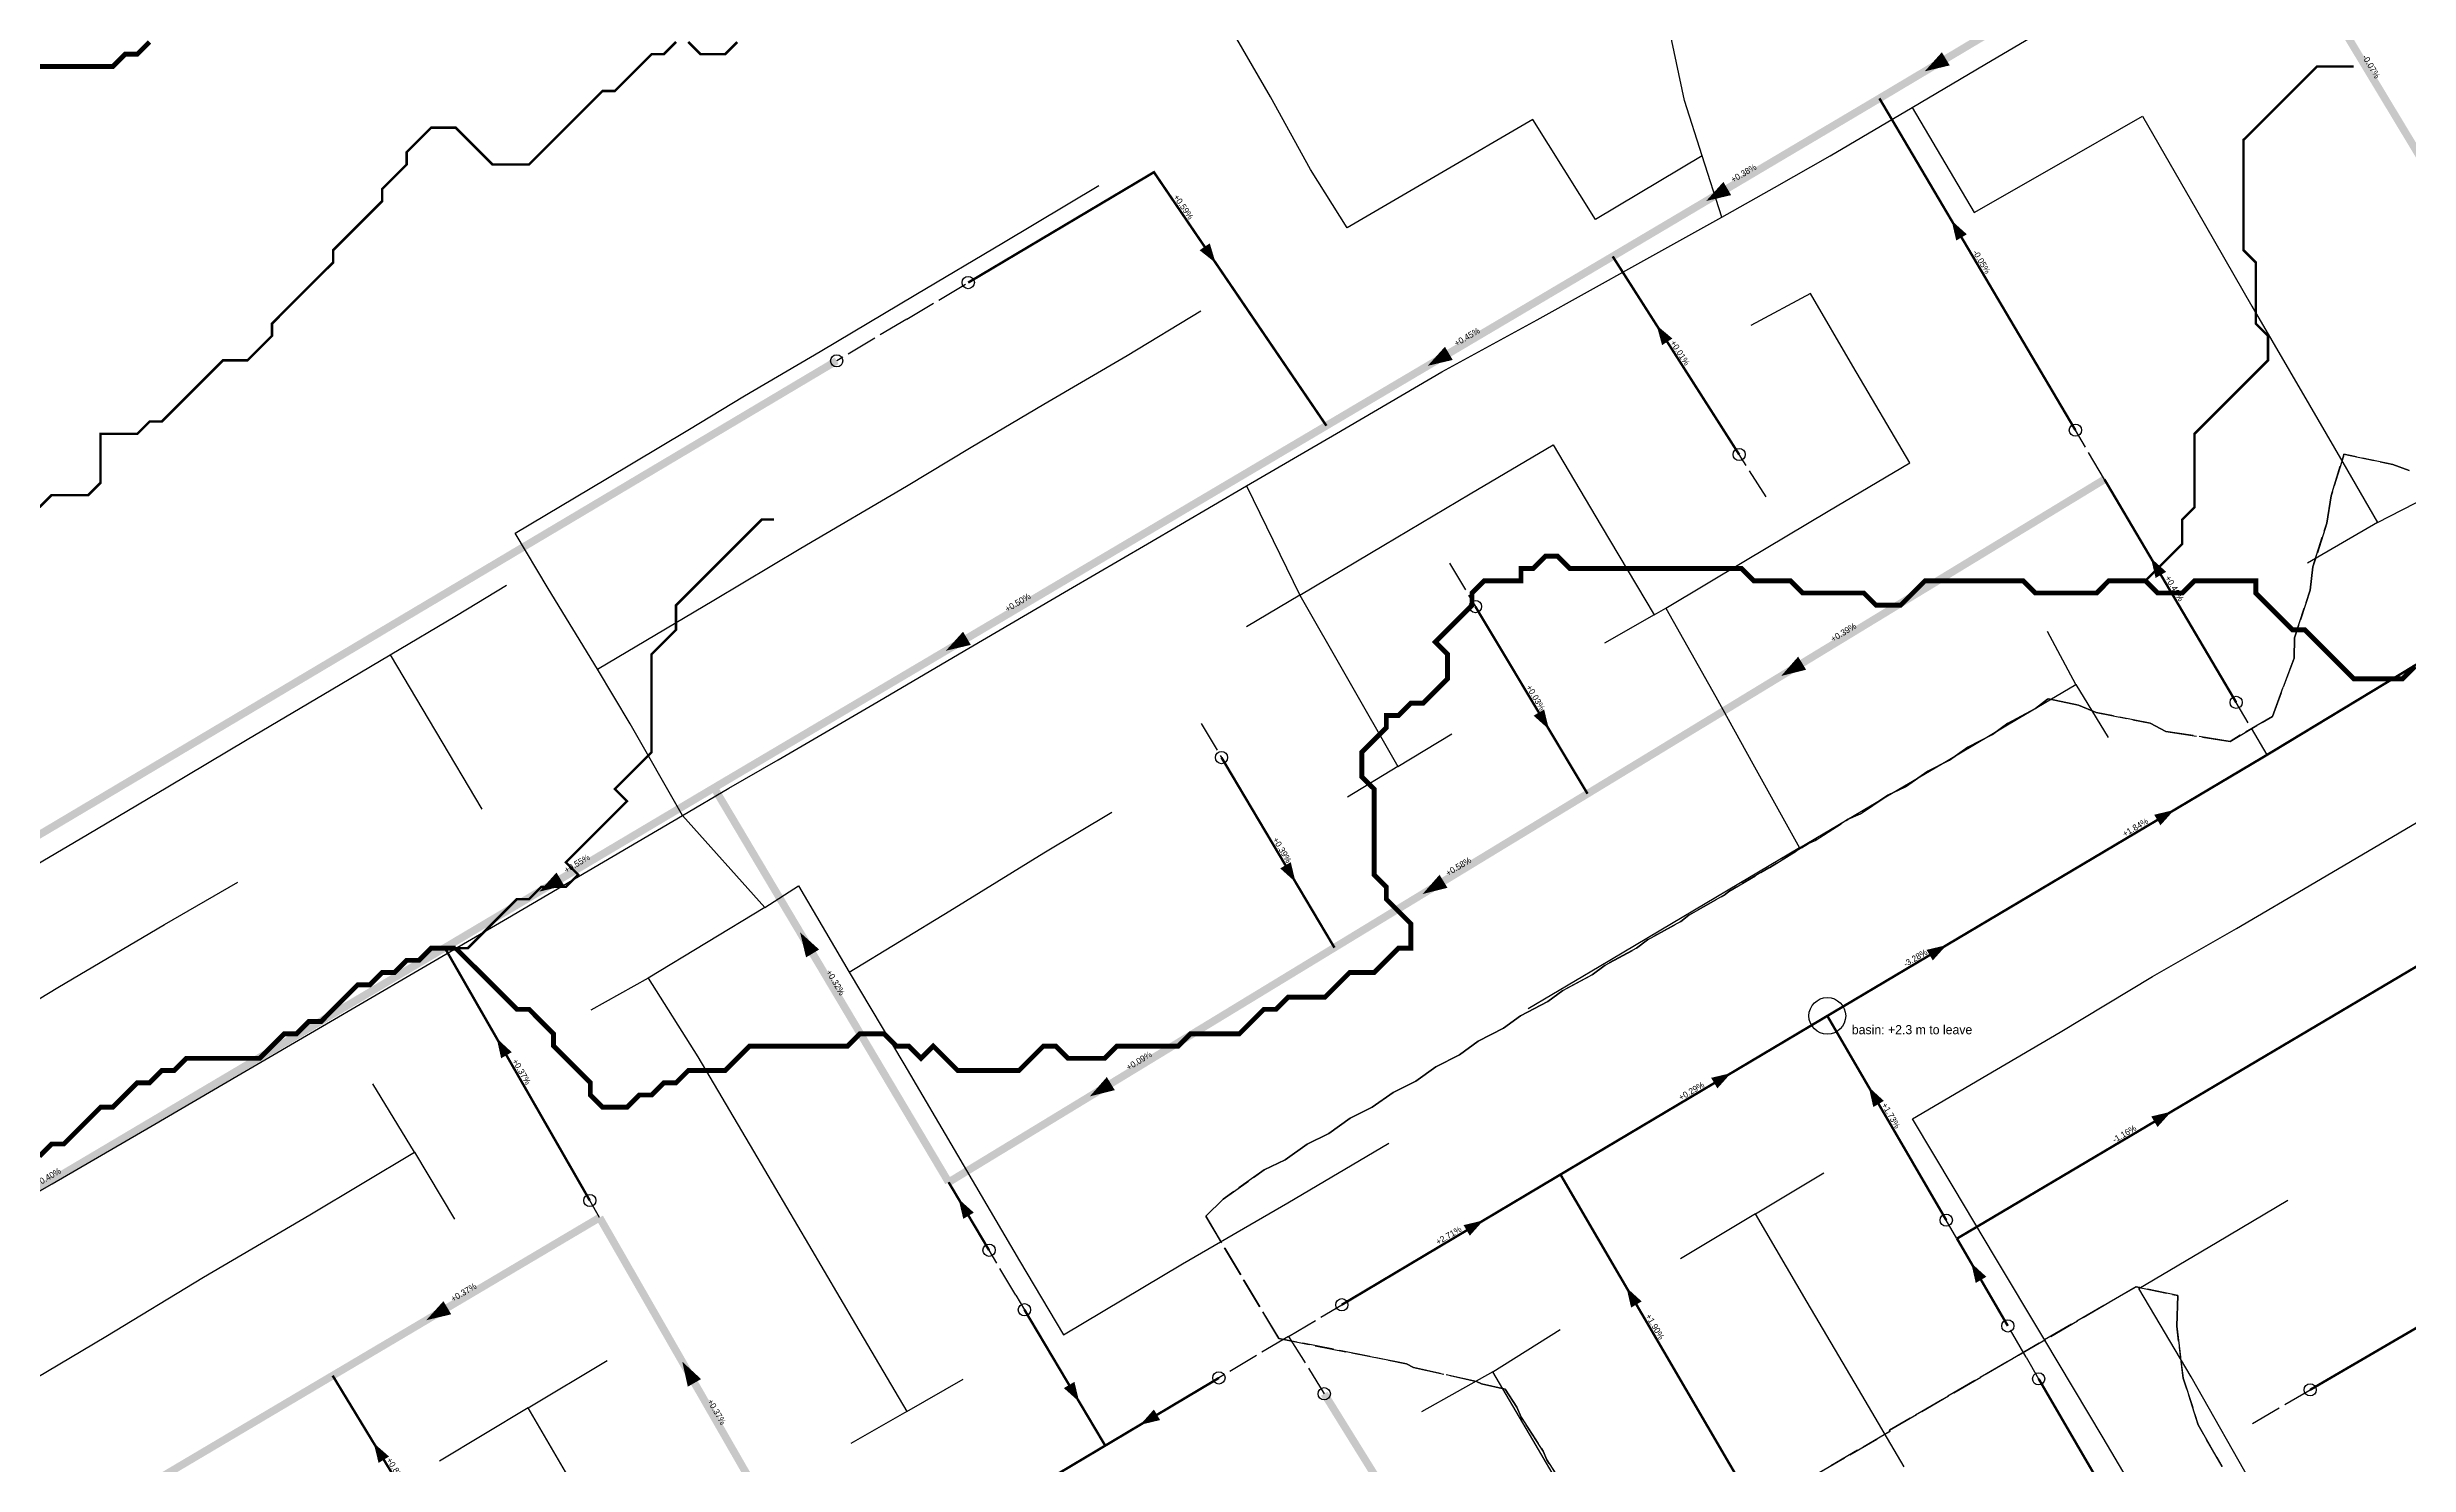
# Model space of a CAD drawing. Header units: metres. Extents: x 442821 to 452274, y 2561971 to 2571293.
# Drawn here: x 445550 to 446321, y 2566687 to 2567151 of the extents above; entities that cross this region are included whole.
import ezdxf
from ezdxf.enums import TextEntityAlignment as Align

# ---------------------------------------------------------------- set-up
doc = ezdxf.new("R2010")
doc.units = ezdxf.units.M
doc.header["$LTSCALE"] = 8
doc.linetypes.add('DASHDOT', pattern=[3.556, 2.54, -0.508, 0, -0.508])
doc.linetypes.add('DASHED', pattern=[1.524, 1.27, -0.254])
for name, color, linetype in [('A_ARROWS', 7, 'Continuous'), ('A_BASINS', 1, 'Continuous'), ('A_BRANCH', 7, 'Continuous'), ('A_BUILT_2006', 252, 'Continuous'), ('A_CATCHMENTS', 7, 'Continuous'), ('A_GRADIENT', 8, 'Continuous'), ('A_HEAD_GAP', 8, 'Continuous'), ('A_HEADS', 8, 'Continuous'), ('A_LATERAL', 7, 'Continuous'), ('A_STREAMS', 5, 'Continuous'), ('A_SUBMAIN', 7, 'Continuous')]:
    doc.layers.add(name, color=color, linetype=linetype)

msp = doc.modelspace()

# ---------------------------------------------------------------- linework, layer by layer
at = {"layer": 'A_ARROWS', "color": 1}
for points in [[(446163.25, 2567142.79), (446168.84, 2567149.03), (446171.4, 2567144.73)], [(446091.85, 2567100.42), (446097.46, 2567106.65), (446100.01, 2567102.34)], [(446172.02, 2567094.03), (446176.99, 2567089.54), (446173.55, 2567087.5)], [(445931.6, 2567080.16), (445926.35, 2567084.33), (445929.66, 2567086.58)], [(446075.67, 2567059.79), (446080.8, 2567055.47), (446077.43, 2567053.32)], [(446000.87, 2567046.56), (446006.49, 2567052.79), (446009.03, 2567048.48)], [(446237.14, 2566983.75), (446242.12, 2566979.25), (446238.67, 2566977.22)], [(445843.44, 2566953.44), (445849.06, 2566959.67), (445851.6, 2566955.36)], [(446116.36, 2566945.22), (446121.89, 2566951.51), (446124.49, 2566947.24)], [(446040.47, 2566927.75), (446035.47, 2566932.22), (446038.9, 2566934.27)], [(445710.64, 2566874.74), (445716.24, 2566880.97), (445718.8, 2566876.67)], [(445957.68, 2566877.84), (445952.69, 2566882.32), (445956.13, 2566884.36)], [(445999.19, 2566873.95), (446004.73, 2566880.24), (446007.33, 2566875.97)], [(445795.83, 2566861.4), (445802.06, 2566855.8), (445797.77, 2566853.25)], [(445696.7, 2566826.82), (445701.62, 2566822.26), (445698.15, 2566820.27)], [(445890.49, 2566807.83), (445896.03, 2566814.13), (445898.63, 2566809.86)], [(445847.59, 2566774.32), (445852.58, 2566769.84), (445849.14, 2566767.79)], [(445673.69, 2566734.67), (445679.3, 2566740.9), (445681.85, 2566736.6)], [(445757.33, 2566721.13), (445763.48, 2566715.43), (445759.14, 2566712.95)], [(445887, 2566708.01), (445882.01, 2566712.49), (445885.45, 2566714.54)], [(445906.93, 2566700.49), (445911.4, 2566705.49), (445913.45, 2566702.05)], [(445656.5, 2566694.56), (445661.53, 2566690.13), (445658.12, 2566688.05)]]:
    msp.add_solid(points, dxfattribs=at)
at = {"layer": 'A_ARROWS', "color": 2}
for points in [[(446244.74, 2566901.41), (446240.26, 2566896.42), (446238.22, 2566899.86)], [(446170.36, 2566857.24), (446165.88, 2566852.26), (446163.84, 2566855.7)], [(446099.99, 2566815.43), (446095.51, 2566810.44), (446093.46, 2566813.88)], [(446144.95, 2566810.88), (446149.9, 2566806.35), (446146.44, 2566804.34)], [(446243.79, 2566802.82), (446239.3, 2566797.83), (446237.26, 2566801.27)], [(446019.1, 2566767.3), (446014.62, 2566762.31), (446012.58, 2566765.75)], [(446178.42, 2566753.39), (446183.37, 2566748.87), (446179.91, 2566746.85)], [(446065.81, 2566745.34), (446070.77, 2566740.82), (446067.31, 2566738.8)]]:
    msp.add_solid(points, dxfattribs=at)
at = {"layer": 'A_BASINS', "color": 1}
msp.add_circle((446131.42, 2566834.12), 6, dxfattribs=at)
at = {"layer": 'A_BRANCH', "color": 1, "linetype": 'DASHED', "const_width": 0.8}
for points in [[(446212.47, 2567025.53), (446148.44, 2567133.95)], [(446264.99, 2566936.58), (446221.96, 2567009.45)], [(445727.12, 2566773.8), (445679.74, 2566856.38)]]:
    msp.add_lwpolyline(points, dxfattribs=at)
at = {"layer": 'A_BRANCH', "color": 1, "const_width": 0.8}
for points in [[(445850.75, 2567073.75), (445911.43, 2567109.83), (445967.76, 2567026.98)], [(445869.12, 2566738.09), (445895.51, 2566693.69)], [(445932.65, 2566715.81), (445895.51, 2566693.69)], [(446200.46, 2566715.52), (446271.48, 2566593.52)]]:
    msp.add_lwpolyline(points, dxfattribs=at)
at = {"layer": 'A_BRANCH', "color": 2, "const_width": 0.8}
for points in [[(446170.28, 2566767.37), (446131.42, 2566834.12)], [(445972.8, 2566739.73), (446044.24, 2566782.28)]]:
    msp.add_lwpolyline(points, dxfattribs=at)
at = {"layer": 'A_BUILT_2006', "color": 252}
for points in [[(446084.79, 2567133.27), (446076.11, 2567173.87)], [(445949.54, 2567134.51), (445934.6, 2567160.12)], [(446182.92, 2567145.04), (446203.8, 2567157.36)], [(446159.11, 2567130.99), (446182.92, 2567145.04)], [(445962.52, 2567110.73), (445949.54, 2567134.51)], [(446090.55, 2567115.18), (446084.79, 2567133.27)], [(446035.2, 2567127), (446004.56, 2567109.18)], [(446055.69, 2567094.33), (446035.2, 2567127)], [(446132.3, 2567115.17), (446159.11, 2567130.99)], [(446159.11, 2567130.99), (446179.39, 2567096.61)], [(446205.56, 2567111.59), (446234.38, 2567128.09)], [(446234.38, 2567128.09), (446252.05, 2567097.53)], [(445974.51, 2567091.7), (445962.52, 2567110.73)], [(446004.56, 2567109.18), (445974.51, 2567091.7)], [(446090.55, 2567115.18), (446055.69, 2567094.33)], [(446096.92, 2567095.17), (446090.55, 2567115.18)], [(446114.21, 2567104.81), (446132.3, 2567115.17)], [(446179.39, 2567096.61), (446205.56, 2567111.59)], [(445862.24, 2567086.87), (445893.47, 2567105.46)], [(446096.92, 2567095.17), (446114.21, 2567104.81)], [(446069.51, 2567079.89), (446096.92, 2567095.17)], [(446252.05, 2567097.53), (446270.14, 2567066.07)], [(445833.59, 2567069.82), (445862.24, 2567086.87)], [(446036.6, 2567061.53), (446069.51, 2567079.89)], [(446125.87, 2567070.18), (446106.42, 2567059.71)], [(446139.79, 2567046.47), (446125.87, 2567070.18)], [(445802.38, 2567051.25), (445833.59, 2567069.82)], [(445902.7, 2567049.93), (445926.7, 2567064.55)], [(446270.14, 2567066.07), (446288.96, 2567033.71)], [(446005.48, 2567044.56), (446036.6, 2567061.53)], [(445777.71, 2567036.75), (445802.38, 2567051.25)], [(445875.43, 2567034.07), (445902.7, 2567049.93)], [(445971.11, 2567024.47), (446005.48, 2567044.56)], [(446158.34, 2567014.87), (446139.79, 2567046.47)], [(445759.19, 2567025.54), (445777.71, 2567036.75)], [(445851.67, 2567019.94), (445875.43, 2567034.07)], [(446288.96, 2567033.71), (446299.8, 2567014.97)], [(445732.33, 2567009.56), (445759.19, 2567025.54)], [(445941.68, 2567007.29), (445971.11, 2567024.47)], [(445830.57, 2567007.25), (445851.67, 2567019.94)], [(446014.7, 2567004.72), (446041.82, 2567020.72)], [(446041.82, 2567020.72), (446057.56, 2566994.22)], [(445702.7, 2566991.92), (445732.33, 2567009.56)], [(446131.71, 2566999.02), (446158.34, 2567014.87)], [(446299.8, 2567014.97), (446311.15, 2566995.35)], [(446311.15, 2566995.35), (446343.79, 2567012.15)], [(445796.05, 2566987.01), (445830.57, 2567007.25)], [(445909.3, 2566988.36), (445941.68, 2567007.29)], [(445941.68, 2567007.29), (445959.12, 2566971.64)], [(445986.57, 2566987.98), (446014.7, 2567004.72)], [(446057.56, 2566994.22), (446074.82, 2566965.15)], [(446104.74, 2566982.96), (446131.71, 2566999.02)], [(446311.15, 2566995.35), (446288.28, 2566982.07)], [(445713.48, 2566973.76), (445702.7, 2566991.92)], [(445767.63, 2566970.01), (445796.05, 2566987.01)], [(445883.54, 2566973.3), (445909.3, 2566988.36)], [(445959.12, 2566971.64), (445986.57, 2566987.98)], [(446078.65, 2566967.36), (446104.74, 2566982.96)], [(445683.53, 2566965), (445699.87, 2566974.85)], [(445729.65, 2566947.39), (445713.48, 2566973.76)], [(445729.65, 2566947.39), (445767.63, 2566970.01)], [(445850.98, 2566954.26), (445883.54, 2566973.3)], [(445959.12, 2566971.64), (445941.63, 2566961.29)], [(445959.12, 2566971.64), (445974.28, 2566945.12)], [(445661.88, 2566952.15), (445683.53, 2566965)], [(446074.82, 2566965.15), (446058.66, 2566955.89)], [(446074.82, 2566965.15), (446078.65, 2566967.36)], [(446078.65, 2566967.36), (446095.03, 2566938.38)], [(446212.59, 2566942.39), (446203.33, 2566959.76)], [(445642.64, 2566940.72), (445661.88, 2566952.15)], [(445661.88, 2566952.15), (445676.68, 2566927.16)], [(445740.35, 2566929.6), (445729.65, 2566947.39)], [(445819.99, 2566936.14), (445850.98, 2566954.26)], [(445615.19, 2566924.42), (445642.64, 2566940.72)], [(445974.28, 2566945.12), (445991.15, 2566915.61)], [(446193.78, 2566931.26), (446212.59, 2566942.39)], [(446212.59, 2566942.39), (446223.17, 2566925.12)], [(445788.71, 2566917.85), (445819.99, 2566936.14)], [(446095.03, 2566938.38), (446107.05, 2566916.47)], [(446170.36, 2566917.41), (446193.78, 2566931.26)], [(445589.24, 2566909.01), (445615.19, 2566924.42)], [(445676.68, 2566927.16), (445691.83, 2566901.72)], [(445757.38, 2566899.64), (445740.35, 2566929.6)], [(445991.15, 2566915.61), (446008.75, 2566926.3)], [(445772.54, 2566908.58), (445788.71, 2566917.85)], [(446107.05, 2566916.47), (446122.37, 2566889.02)], [(446145.57, 2566902.74), (446170.36, 2566917.41)], [(445563, 2566893.43), (445589.24, 2566909.01)], [(445757.38, 2566899.64), (445772.54, 2566908.58)], [(445991.15, 2566915.61), (445974.67, 2566905.6)], [(446313.94, 2566891.46), (446343.19, 2566908.66)], [(445875.4, 2566887.37), (445897.62, 2566900.75)], [(446122.37, 2566889.02), (446145.57, 2566902.74)], [(445533.74, 2566876.17), (445563, 2566893.43)], [(445731.63, 2566884.48), (445757.38, 2566899.64)], [(445757.38, 2566899.64), (445784.28, 2566869.57)], [(445844.7, 2566868.46), (445875.4, 2566887.37)], [(446122.37, 2566889.02), (446102.55, 2566877.27)], [(446290.64, 2566877.76), (446313.94, 2566891.46)], [(445588.2, 2566864.02), (445612.17, 2566877.81)], [(445700.21, 2566866.11), (445731.63, 2566884.48)], [(446102.55, 2566877.27), (446080.56, 2566864.24)], [(446265.08, 2566862.73), (446290.64, 2566877.76)], [(445784.28, 2566869.57), (445746.22, 2566846.43)], [(445784.28, 2566869.57), (445795.28, 2566876.57)], [(445795.28, 2566876.57), (445811.88, 2566848.46)], [(445553.38, 2566843.42), (445588.2, 2566864.02)], [(445669.64, 2566848.23), (445700.21, 2566866.11)], [(445811.88, 2566848.46), (445844.7, 2566868.46)], [(446080.56, 2566864.24), (446056.88, 2566850.2)], [(446237.7, 2566846.96), (446265.08, 2566862.73)], [(445639.84, 2566830.78), (445669.64, 2566848.23)], [(445746.22, 2566846.43), (445727.45, 2566836)], [(445746.22, 2566846.43), (445762.42, 2566820.71)], [(445811.88, 2566848.46), (445829.68, 2566818.44)], [(446056.88, 2566850.2), (446033.69, 2566836.46)], [(446207.46, 2566828.85), (446237.7, 2566846.96)], [(445522.71, 2566824.88), (445553.38, 2566843.42)], [(445613.14, 2566815.2), (445639.84, 2566830.78)], [(446183.49, 2566814.76), (446207.46, 2566828.85)], [(445762.42, 2566820.71), (445780.6, 2566789.87)], [(445829.68, 2566818.44), (445847.24, 2566788.56)], [(445583.69, 2566797.98), (445613.14, 2566815.2)], [(445669.83, 2566789.55), (445656.27, 2566811.92)], [(446159.24, 2566800.5), (446183.49, 2566814.76)], [(446172.85, 2566777.74), (446159.24, 2566800.5)], [(445551.51, 2566779.25), (445583.69, 2566797.98)], [(445955.22, 2566773.06), (445988.13, 2566792.54)], [(445635.63, 2566769.14), (445669.83, 2566789.55)], [(445669.83, 2566789.55), (445682.96, 2566767.73)], [(445780.6, 2566789.87), (445798.54, 2566759.47)], [(445847.24, 2566788.56), (445867.48, 2566754.05)], [(445516.83, 2566759.67), (445551.51, 2566779.25)], [(446107.93, 2566769.41), (446130.28, 2566782.85)], [(446186.05, 2566755.64), (446172.85, 2566777.74)], [(445920.8, 2566753.13), (445955.22, 2566773.06)], [(446107.93, 2566769.41), (446083.46, 2566754.69)], [(446124.87, 2566740.6), (446107.93, 2566769.41)], [(446258.76, 2566760.16), (446281.88, 2566773.88)], [(445600.9, 2566748.76), (445635.63, 2566769.14)], [(445798.54, 2566759.47), (445813.96, 2566733.32)], [(445867.48, 2566754.05), (445881.93, 2566729.85)], [(446202.15, 2566728.69), (446186.05, 2566755.64)], [(446233.19, 2566745), (446258.76, 2566760.16)], [(445568.99, 2566729.36), (445600.9, 2566748.76)], [(445881.93, 2566729.85), (445920.8, 2566753.13)], [(446141.58, 2566712.16), (446124.87, 2566740.6)], [(446250.26, 2566716.14), (446233.19, 2566745)], [(445813.96, 2566733.32), (445830.73, 2566704.89)], [(446022.15, 2566717.8), (446044.13, 2566731.69)], [(445538.42, 2566711.11), (445568.99, 2566729.36)], [(446221.56, 2566696.2), (446202.15, 2566728.69)], [(445706.94, 2566705.99), (445732.82, 2566721.48)], [(445830.73, 2566704.89), (445849.12, 2566715.43)], [(446022.15, 2566717.8), (445998.88, 2566704.71)], [(446035.19, 2566695.61), (446022.15, 2566717.8)], [(446271.54, 2566678.72), (446250.26, 2566716.14)], [(446156.48, 2566686.81), (446141.58, 2566712.16)], [(445706.94, 2566705.99), (445678, 2566688.66)], [(445719.97, 2566683.77), (445706.94, 2566705.99)], [(445830.73, 2566704.89), (445812.35, 2566694.35)], [(446048.63, 2566672.74), (446035.19, 2566695.61)], [(446238.66, 2566667.28), (446221.56, 2566696.2)]]:
    msp.add_lwpolyline(points, dxfattribs=at)
at = {"layer": 'A_CATCHMENTS', "color": 2, "linetype": 'DASHED'}
for points in [[(446047.17, 2566677.58), (446039.8, 2566689.1), (446038.58, 2566691.91), (446031.43, 2566702.95), (446029.98, 2566706.24), (446026.13, 2566712.12), (446018.42, 2566713.93), (446016.78, 2566714.63), (446016.78, 2566714.63), (445996.26, 2566719.23), (445993.96, 2566720.45), (445952.18, 2566728.69), (445928.33, 2566768.72), (445934.02, 2566774.28), (445947.44, 2566783.77), (445954.27, 2566787.09), (445961.48, 2566792.22), (445968.51, 2566795.67), (445975.53, 2566800.67), (445982.76, 2566804.25), (445989.57, 2566809.13), (445997.01, 2566812.82), (446003.51, 2566817.5), (446011.26, 2566821.4), (446017.33, 2566825.82), (446025.66, 2566830.06), (446031.16, 2566834.12), (446040.14, 2566838.78), (446044.99, 2566842.42), (446054.62, 2566847.51), (446058.82, 2566850.72), (446069.09, 2566856.25), (446072.66, 2566859.01), (446083.56, 2566864.99), (446086.13, 2566867.01), (446098.01, 2566873.78), (446099.21, 2566874.76), (446112.3, 2566882.51), (446112.62, 2566882.64), (446125.26, 2566890.46), (446127.42, 2566891.39), (446138.24, 2566898.38), (446142.21, 2566900.19), (446151.24, 2566906.27), (446156.98, 2566909.01), (446164.26, 2566914.12), (446171.36, 2566917.68), (446177.3, 2566921.95), (446185.4, 2566926.13), (446190.34, 2566929.77), (446199.43, 2566934.59), (446203.39, 2566937.57), (446203.64, 2566937.71), (446213.49, 2566935.65), (446219.28, 2566933.25), (446236.89, 2566929.81), (446241.98, 2566927.1), (446262.98, 2566923.83), (446276.83, 2566932.01), (446283.95, 2566951.07), (446284.06, 2566957.66), (446289.19, 2566973.23), (446290.08, 2566980.88), (446294.58, 2566995.15), (446296.02, 2567004.04), (446300, 2567017.01), (446300.13, 2567017.71), (446316.19, 2567014.29), (446321.46, 2567012.37)], [(446260.37, 2566686.87), (446252.6, 2566700.5), (446247.67, 2566715.77), (446245.58, 2566732.71), (446245.98, 2566742.7), (446232.27, 2566745.6), (446151.73, 2566698.72), (446151.86, 2566698.33), (446065.09, 2566647.66)]]:
    msp.add_lwpolyline(points, dxfattribs=at)
at = {"layer": 'A_CATCHMENTS', "color": 1, "linetype": 'DASHED'}
for points in [[(446321.46, 2567012.37), (446316.19, 2567014.29), (446300.13, 2567017.71), (446300, 2567017.01), (446296.02, 2567004.04), (446294.58, 2566995.15), (446290.08, 2566980.88), (446289.19, 2566973.23), (446284.06, 2566957.66), (446283.95, 2566951.07), (446276.83, 2566932.01), (446262.98, 2566923.83), (446241.98, 2566927.1), (446236.89, 2566929.81), (446219.28, 2566933.25), (446213.49, 2566935.65), (446203.64, 2566937.71), (446203.39, 2566937.57), (446199.43, 2566934.59), (446190.34, 2566929.77), (446185.4, 2566926.13), (446177.3, 2566921.95), (446171.36, 2566917.68), (446164.26, 2566914.12), (446156.98, 2566909.01), (446151.24, 2566906.27), (446142.21, 2566900.19), (446138.24, 2566898.38), (446127.42, 2566891.39), (446125.26, 2566890.46), (446112.62, 2566882.64), (446112.3, 2566882.51), (446099.21, 2566874.76), (446098.01, 2566873.78), (446086.13, 2566867.01), (446083.56, 2566864.99), (446072.66, 2566859.01), (446069.09, 2566856.25), (446058.82, 2566850.72), (446054.62, 2566847.51), (446044.99, 2566842.42), (446040.14, 2566838.78), (446031.16, 2566834.12), (446025.66, 2566830.06), (446017.33, 2566825.82), (446011.26, 2566821.4), (446003.51, 2566817.5), (445997.01, 2566812.82), (445989.57, 2566809.13), (445982.76, 2566804.25), (445975.53, 2566800.67), (445968.51, 2566795.67), (445961.48, 2566792.22), (445954.27, 2566787.09), (445947.44, 2566783.77), (445934.02, 2566774.28), (445928.33, 2566768.72), (445952.18, 2566728.69), (445993.96, 2566720.45), (445996.26, 2566719.23), (446016.78, 2566714.63), (446018.42, 2566713.93), (446026.13, 2566712.12), (446029.98, 2566706.24), (446031.43, 2566702.95), (446038.58, 2566691.91), (446039.8, 2566689.1), (446047.17, 2566677.58)], [(446065.09, 2566647.66), (446151.86, 2566698.33), (446151.73, 2566698.72), (446232.27, 2566745.6), (446245.98, 2566742.7), (446245.58, 2566732.71), (446247.67, 2566715.77), (446252.6, 2566700.5), (446260.37, 2566686.87)]]:
    msp.add_lwpolyline(points, dxfattribs=at)
at = {"layer": 'A_HEAD_GAP', "color": 8, "linetype": 'DASHED'}
for points in [[(445830.7, 2567061.83), (445850.75, 2567073.75)], [(445830.7, 2567061.83), (445807.78, 2567048.2)], [(446221.96, 2567009.45), (446212.47, 2567025.53)], [(446111.46, 2567003.71), (446102.61, 2567017.58)], [(446007.96, 2566982.02), (446016.44, 2566967.88)], [(446275.11, 2566919.44), (446264.99, 2566936.58)], [(445926.87, 2566929.71), (445933.5, 2566918.54)], [(445730.32, 2566768.21), (445727.12, 2566773.8)], [(446173.78, 2566761.35), (446170.28, 2566767.37)], [(445866.28, 2566742.88), (445857.56, 2566757.55)], [(445866.28, 2566742.88), (445869.12, 2566738.09)], [(445955.44, 2566729.39), (445972.8, 2566739.73)], [(446196.33, 2566722.62), (446190.4, 2566732.8)], [(445955.44, 2566729.39), (445932.65, 2566715.81)], [(445955.44, 2566729.39), (445967.07, 2566710.64)], [(446196.33, 2566722.62), (446200.46, 2566715.52)], [(446270.31, 2566700.94), (446289.16, 2566711.93)]]:
    msp.add_lwpolyline(points, dxfattribs=at)
at = {"layer": 'A_HEADS', "color": 1}
for centre in [(445850.75, 2567073.75), (445807.78, 2567048.2), (446212.47, 2567025.53), (446102.61, 2567017.58), (446016.44, 2566967.88), (446264.99, 2566936.58), (445933.5, 2566918.54), (445727.12, 2566773.8), (445857.56, 2566757.55), (445869.12, 2566738.09), (445932.65, 2566715.81), (446200.46, 2566715.52), (445967.07, 2566710.64)]:
    msp.add_circle(centre, 2, dxfattribs=at)
at = {"layer": 'A_HEADS', "color": 2}
for centre in [(446170.28, 2566767.37), (445972.8, 2566739.73), (446190.4, 2566732.8), (446289.16, 2566711.93)]:
    msp.add_circle(centre, 2, dxfattribs=at)
at = {"layer": 'A_LATERAL', "color": 1, "linetype": 'DASHED', "const_width": 0.8}
for points in [[(446102.61, 2567017.58), (446061.3, 2567082.31)], [(446016.44, 2566967.88), (446053.07, 2566906.72)], [(445933.5, 2566918.54), (445970.39, 2566856.43)]]:
    msp.add_lwpolyline(points, dxfattribs=at)
at = {"layer": 'A_LATERAL', "color": 2, "linetype": 'DASHDOT', "const_width": 0.8}
for points in [[(446275.11, 2566919.44), (446397.98, 2566993.77)], [(446131.42, 2566834.12), (446190.59, 2566869.25)], [(446173.78, 2566761.35), (446284.72, 2566827.06)]]:
    msp.add_lwpolyline(points, dxfattribs=at)
at = {"layer": 'A_LATERAL', "color": 2, "const_width": 0.8}
for points in [[(446190.59, 2566869.25), (446275.11, 2566919.44)], [(446284.72, 2566827.06), (446408.46, 2566900.34)], [(446289.16, 2566711.93), (446462.36, 2566812.89)], [(446103.21, 2566681.29), (446044.24, 2566782.28)], [(446190.4, 2566732.8), (446173.78, 2566761.35)]]:
    msp.add_lwpolyline(points, dxfattribs=at)
at = {"layer": 'A_LATERAL', "color": 2, "linetype": 'DASHED', "const_width": 0.8}
msp.add_lwpolyline([(446044.24, 2566782.28), (446131.42, 2566834.12)], dxfattribs=at)
at = {"layer": 'A_LATERAL', "color": 1, "const_width": 0.8}
for points in [[(445857.56, 2566757.55), (445844.35, 2566779.77)], [(445681.77, 2566653), (445643.11, 2566716.57)], [(445895.51, 2566693.69), (445885.68, 2566687.84), (445874.68, 2566681.29), (445804.06, 2566639.67)]]:
    msp.add_lwpolyline(points, dxfattribs=at)
at = {"layer": 'A_STREAMS', "color": 5}
for points, const_width in [([(445583.28, 2567152.38), (445579.28, 2567148.38), (445575.28, 2567148.38), (445571.28, 2567144.37), (445567.28, 2567144.37), (445563.28, 2567144.37), (445559.28, 2567144.37), (445555.28, 2567144.37), (445551.28, 2567144.37), (445547.28, 2567144.37)], 1.6), ([(445755.3, 2567152.38), (445751.3, 2567148.38), (445747.3, 2567148.38), (445743.3, 2567144.37), (445739.3, 2567140.37), (445735.3, 2567136.37), (445731.3, 2567136.37), (445727.3, 2567132.37), (445723.3, 2567128.37), (445719.3, 2567124.37), (445715.3, 2567120.37), (445711.3, 2567116.36), (445707.3, 2567112.36), (445703.3, 2567112.36), (445699.3, 2567112.36), (445695.3, 2567112.36), (445691.3, 2567116.36), (445687.29, 2567120.37), (445683.29, 2567124.37), (445679.29, 2567124.37), (445675.29, 2567124.37), (445671.29, 2567120.37), (445667.29, 2567116.36), (445667.29, 2567112.36), (445663.29, 2567108.36), (445659.29, 2567104.36), (445659.29, 2567100.36), (445655.29, 2567096.36), (445651.29, 2567092.36), (445647.29, 2567088.35), (445643.29, 2567084.35), (445643.29, 2567080.35), (445639.29, 2567076.35), (445635.29, 2567072.35), (445631.29, 2567068.35), (445627.29, 2567064.35), (445623.29, 2567060.34), (445623.29, 2567056.34), (445619.29, 2567052.34), (445615.28, 2567048.34), (445611.28, 2567048.34), (445607.28, 2567048.34), (445603.28, 2567044.34), (445599.28, 2567040.34), (445595.28, 2567036.34), (445591.28, 2567032.33), (445587.28, 2567028.33), (445583.28, 2567028.33), (445579.28, 2567024.33), (445575.28, 2567024.33), (445571.28, 2567024.33), (445567.28, 2567024.33), (445567.28, 2567020.33), (445567.28, 2567016.33), (445567.28, 2567012.33), (445567.28, 2567008.33), (445563.28, 2567004.32), (445559.28, 2567004.32), (445555.28, 2567004.32), (445551.28, 2567004.32), (445547.28, 2567000.32)], 0.8), ([(445775.31, 2567152.38), (445771.31, 2567148.38), (445767.31, 2567148.38), (445763.31, 2567148.38), (445759.3, 2567152.38)], 0.8), ([(446303.38, 2567144.37), (446299.38, 2567144.37), (446295.38, 2567144.37), (446291.38, 2567144.37), (446287.38, 2567140.37), (446283.38, 2567136.37), (446279.38, 2567132.37), (446275.38, 2567128.37), (446271.38, 2567124.37), (446267.37, 2567120.37), (446267.37, 2567116.36), (446267.37, 2567112.36), (446267.37, 2567108.36), (446267.37, 2567104.36), (446267.37, 2567100.36), (446267.37, 2567096.36), (446267.37, 2567092.36), (446267.37, 2567088.35), (446267.37, 2567084.35), (446271.38, 2567080.35), (446271.38, 2567076.35), (446271.38, 2567072.35), (446271.38, 2567068.35), (446271.38, 2567064.35), (446271.38, 2567060.34), (446275.38, 2567056.34), (446275.38, 2567052.34), (446275.38, 2567048.34), (446271.38, 2567044.34), (446267.37, 2567040.34), (446263.37, 2567036.34), (446259.37, 2567032.33), (446255.37, 2567028.33), (446251.37, 2567024.33), (446251.37, 2567020.33), (446251.37, 2567016.33), (446251.37, 2567012.33), (446251.37, 2567008.33), (446251.37, 2567004.32), (446251.37, 2567000.32), (446247.37, 2566996.32), (446247.37, 2566992.32), (446247.37, 2566988.32), (446243.37, 2566984.32), (446239.37, 2566980.32), (446235.37, 2566976.32)], 0.8), ([(445787.31, 2566996.32), (445783.31, 2566996.32), (445779.31, 2566992.32), (445775.31, 2566988.32), (445771.31, 2566984.32), (445767.31, 2566980.32), (445763.31, 2566976.32), (445759.3, 2566972.31), (445755.3, 2566968.31), (445755.3, 2566964.31), (445755.3, 2566960.31), (445751.3, 2566956.31), (445747.3, 2566952.31), (445747.3, 2566948.31), (445747.3, 2566944.3), (445747.3, 2566940.3), (445747.3, 2566936.3), (445747.3, 2566932.3), (445747.3, 2566928.3), (445747.3, 2566924.3), (445747.3, 2566920.3), (445743.3, 2566916.29), (445739.3, 2566912.29), (445735.3, 2566908.29), (445739.3, 2566904.29), (445735.3, 2566900.29), (445731.3, 2566896.29), (445727.3, 2566892.29), (445723.3, 2566888.28), (445719.3, 2566884.28), (445723.3, 2566880.28), (445719.3, 2566876.28), (445715.3, 2566876.28), (445711.3, 2566876.28), (445707.3, 2566872.28), (445703.3, 2566872.28), (445699.3, 2566868.28), (445695.3, 2566864.28), (445691.3, 2566860.27), (445687.29, 2566856.27), (445683.29, 2566856.27)], 0.8), ([(446235.37, 2566976.32), (446231.37, 2566976.32), (446227.37, 2566976.32), (446223.37, 2566976.32), (446219.37, 2566972.31), (446215.37, 2566972.31), (446211.37, 2566972.31), (446207.37, 2566972.31), (446203.37, 2566972.31), (446199.37, 2566972.31), (446195.36, 2566976.32), (446191.36, 2566976.32), (446187.36, 2566976.32), (446183.36, 2566976.32), (446179.36, 2566976.32), (446175.36, 2566976.32), (446171.36, 2566976.32), (446167.36, 2566976.32), (446163.36, 2566976.32), (446159.36, 2566972.31), (446155.36, 2566968.31), (446151.36, 2566968.31), (446147.36, 2566968.31), (446143.36, 2566972.31), (446139.36, 2566972.31), (446135.36, 2566972.31), (446131.36, 2566972.31), (446127.36, 2566972.31), (446123.35, 2566972.31), (446119.35, 2566976.32), (446115.35, 2566976.32), (446111.35, 2566976.32), (446107.35, 2566976.32), (446103.35, 2566980.32), (446099.35, 2566980.32), (446095.35, 2566980.32), (446091.35, 2566980.32), (446087.35, 2566980.32), (446083.35, 2566980.32), (446079.35, 2566980.32), (446075.35, 2566980.32), (446071.35, 2566980.32), (446067.35, 2566980.32), (446063.35, 2566980.32), (446059.35, 2566980.32), (446055.35, 2566980.32), (446051.34, 2566980.32), (446047.34, 2566980.32), (446043.34, 2566984.32), (446039.34, 2566984.32), (446035.34, 2566980.32), (446031.34, 2566980.32), (446031.34, 2566976.32), (446027.34, 2566976.32), (446023.34, 2566976.32), (446019.34, 2566976.32), (446015.34, 2566972.31), (446015.34, 2566968.31), (446011.34, 2566964.31), (446007.34, 2566960.31), (446003.34, 2566956.31), (446007.34, 2566952.31), (446007.34, 2566948.31), (446007.34, 2566944.3), (446003.34, 2566940.3), (445999.34, 2566936.3), (445995.34, 2566936.3), (445991.34, 2566932.3), (445987.34, 2566932.3), (445987.34, 2566928.3), (445983.34, 2566924.3), (445979.33, 2566920.3), (445979.33, 2566916.29), (445979.33, 2566912.29), (445983.34, 2566908.29), (445983.34, 2566904.29), (445983.34, 2566900.29), (445983.34, 2566896.29), (445983.34, 2566892.29), (445983.34, 2566888.28), (445983.34, 2566884.28), (445983.34, 2566880.28), (445987.34, 2566876.28), (445987.34, 2566872.28), (445991.34, 2566868.28), (445995.34, 2566864.28), (445995.34, 2566860.27), (445995.34, 2566856.27), (445991.34, 2566856.27), (445987.34, 2566852.27), (445983.34, 2566848.27), (445979.33, 2566848.27), (445975.33, 2566848.27), (445971.33, 2566844.27), (445967.33, 2566840.27), (445963.33, 2566840.27), (445959.33, 2566840.27), (445955.33, 2566840.27), (445951.33, 2566836.27), (445947.33, 2566836.27), (445943.33, 2566832.26), (445939.33, 2566828.26), (445935.33, 2566828.26), (445931.33, 2566828.26), (445927.33, 2566828.26), (445923.33, 2566828.26), (445919.33, 2566824.26), (445915.33, 2566824.26), (445911.33, 2566824.26), (445907.32, 2566824.26), (445903.32, 2566824.26), (445899.32, 2566824.26), (445895.32, 2566820.26), (445891.32, 2566820.26), (445887.32, 2566820.26), (445883.32, 2566820.26), (445879.32, 2566824.26), (445875.32, 2566824.26), (445871.32, 2566820.26), (445867.32, 2566816.26), (445863.32, 2566816.26), (445859.32, 2566816.26), (445855.32, 2566816.26), (445851.32, 2566816.26), (445847.32, 2566816.26), (445843.32, 2566820.26), (445839.32, 2566824.26), (445835.32, 2566820.26), (445831.31, 2566824.26), (445827.31, 2566824.26), (445823.31, 2566828.26), (445819.31, 2566828.26), (445815.31, 2566828.26), (445811.31, 2566824.26), (445807.31, 2566824.26), (445803.31, 2566824.26), (445799.31, 2566824.26), (445795.31, 2566824.26), (445791.31, 2566824.26), (445787.31, 2566824.26), (445783.31, 2566824.26), (445779.31, 2566824.26), (445775.31, 2566820.26), (445771.31, 2566816.26), (445767.31, 2566816.26), (445763.31, 2566816.26), (445759.3, 2566816.26), (445755.3, 2566812.26), (445751.3, 2566812.26), (445747.3, 2566808.26), (445743.3, 2566808.26), (445739.3, 2566804.26), (445735.3, 2566804.26), (445731.3, 2566804.26), (445727.3, 2566808.26), (445727.3, 2566812.26), (445723.3, 2566816.26), (445719.3, 2566820.26), (445715.3, 2566824.26), (445715.3, 2566828.26), (445711.3, 2566832.26), (445707.3, 2566836.27), (445703.3, 2566836.27), (445699.3, 2566840.27), (445695.3, 2566844.27), (445691.3, 2566848.27), (445687.29, 2566852.27), (445683.29, 2566856.27)], 1.6), ([(446323.38, 2566948.31), (446319.38, 2566944.3), (446315.38, 2566944.3), (446311.38, 2566944.3), (446307.38, 2566944.3), (446303.38, 2566944.3), (446299.38, 2566948.31), (446295.38, 2566952.31), (446291.38, 2566956.31), (446287.38, 2566960.31), (446283.38, 2566960.31), (446279.38, 2566964.31), (446275.38, 2566968.31), (446271.38, 2566972.31), (446271.38, 2566976.32), (446267.37, 2566976.32), (446263.37, 2566976.32), (446259.37, 2566976.32), (446255.37, 2566976.32), (446251.37, 2566976.32), (446247.37, 2566972.31), (446243.37, 2566972.31), (446239.37, 2566972.31), (446235.37, 2566976.32)], 1.6), ([(445683.29, 2566856.27), (445679.29, 2566856.27), (445675.29, 2566856.27), (445671.29, 2566852.27), (445667.29, 2566852.27), (445663.29, 2566848.27), (445659.29, 2566848.27), (445655.29, 2566844.27), (445651.29, 2566844.27), (445647.29, 2566840.27), (445643.29, 2566836.27), (445639.29, 2566832.26), (445635.29, 2566832.26), (445631.29, 2566828.26), (445627.29, 2566828.26), (445623.29, 2566824.26), (445619.29, 2566820.26), (445615.28, 2566820.26), (445611.28, 2566820.26), (445607.28, 2566820.26), (445603.28, 2566820.26), (445599.28, 2566820.26), (445595.28, 2566820.26), (445591.28, 2566816.26), (445587.28, 2566816.26), (445583.28, 2566812.26), (445579.28, 2566812.26), (445575.28, 2566808.26), (445571.28, 2566804.26), (445567.28, 2566804.26), (445563.28, 2566800.25), (445559.28, 2566796.25), (445555.28, 2566792.25), (445551.28, 2566792.25), (445547.28, 2566788.25)], 1.6)]:
    msp.add_lwpolyline(points, dxfattribs=dict(at, const_width=const_width))
at = {"layer": 'A_SUBMAIN', "color": 1, "linetype": 'DASHED', "const_width": 2.5}
for points in [[(446345.77, 2567080.46), (446269.76, 2567206.64)], [(446148.44, 2567133.95), (446061.3, 2567082.31)], [(446061.3, 2567082.31), (445967.76, 2567026.98)], [(445967.76, 2567026.98), (445767.74, 2566908.66)], [(446221.96, 2567009.45), (446053.07, 2566906.72)], [(445844.35, 2566779.77), (445767.74, 2566908.66)], [(445679.74, 2566856.38), (445422.16, 2566703.75)], [(445970.39, 2566856.43), (445844.35, 2566779.77)], [(445730.32, 2566768.21), (445643.11, 2566716.57)], [(445804.06, 2566639.67), (445730.32, 2566768.21)], [(445643.11, 2566716.57), (445474.04, 2566616.45)]]:
    msp.add_lwpolyline(points, dxfattribs=at)
at = {"layer": 'A_SUBMAIN', "color": 1, "const_width": 2.5}
for points in [[(446196.21, 2567162.43), (446148.44, 2567133.95)], [(445807.78, 2567048.2), (445436.13, 2566827.24), (445201.18, 2566933.06)], [(445767.74, 2566908.66), (445679.74, 2566856.38)], [(446053.07, 2566906.72), (445970.39, 2566856.43)], [(445967.07, 2566710.64), (446009.72, 2566641.87)]]:
    msp.add_lwpolyline(points, dxfattribs=at)

# ---------------------------------------------------------------- texts
at = {"layer": 'A_BASINS', "color": 1}
msp.add_text('basin: +2.3 m to leave', height=3, dxfattribs=at).set_placement((446139.42, 2566828.12))
at = {"layer": 'A_GRADIENT', "color": 1}
for s, rotation, p in [('-0.07%', 301.06267, (446307.76, 2567143.55)), ('+0.38%', 30.65394, (446104.87, 2567108.13)), ('+0.59%', -55.78776, (445919.75, 2567097.59)), ('-0.05%', 300.56185, (446180.45, 2567079.74)), ('+0.45%', 30.60489, (446014.53, 2567054.64)), ('+0.01%', 302.54734, (446081.95, 2567049.94)), ('+0.46%', 300.56185, (446243.48, 2566973.01)), ('+0.50%', 30.60489, (445867.75, 2566967.82)), ('+0.39%', 31.31038, (446137.52, 2566958.09)), ('+0.03%', -59.07368, (446034.75, 2566937.3)), ('+0.55%', 30.71628, (445723.74, 2566882.52)), ('+0.39%', -59.29047, (445951.94, 2566887.49)), ('+0.58%', 31.31038, (446011.73, 2566881.58)), ('+0.32%', 300.72636, (445806.04, 2566844.21)), ('+0.37%', 299.84186, (445703.43, 2566815.09)), ('+0.09%', 31.31038, (445907.37, 2566818.1)), ('+0.40%', 30.64911, (445550.95, 2566780.06)), ('+0.37%', 30.63134, (445686.72, 2566742.39)), ('+0.37%', 299.84186, (445767.19, 2566703.94)), ('+0.85%', 301.31122, (445662.44, 2566684.78))]:
    msp.add_text(s, height=2, rotation=rotation, dxfattribs=at).set_placement(p, align=Align.BOTTOM_CENTER)
at = {"layer": 'A_GRADIENT', "color": 2}
for s, rotation, p in [('+1.84%', 30.70083, (446232.85, 2566894.35)), ('-3.28%', 30.70083, (446161, 2566851.69)), ('+0.29%', 30.73839, (446087.83, 2566808.2)), ('+1.73%', 300.20498, (446150.85, 2566800.75)), ('-1.16%', 30.63702, (446229.25, 2566794.21)), ('+2.71%', 30.77868, (446008.52, 2566761)), ('+1.90%', 300.28358, (446073.73, 2566731.78))]:
    msp.add_text(s, height=2, rotation=rotation, dxfattribs=at).set_placement(p, align=Align.BOTTOM_CENTER)

doc.saveas('drawing.dxf')
